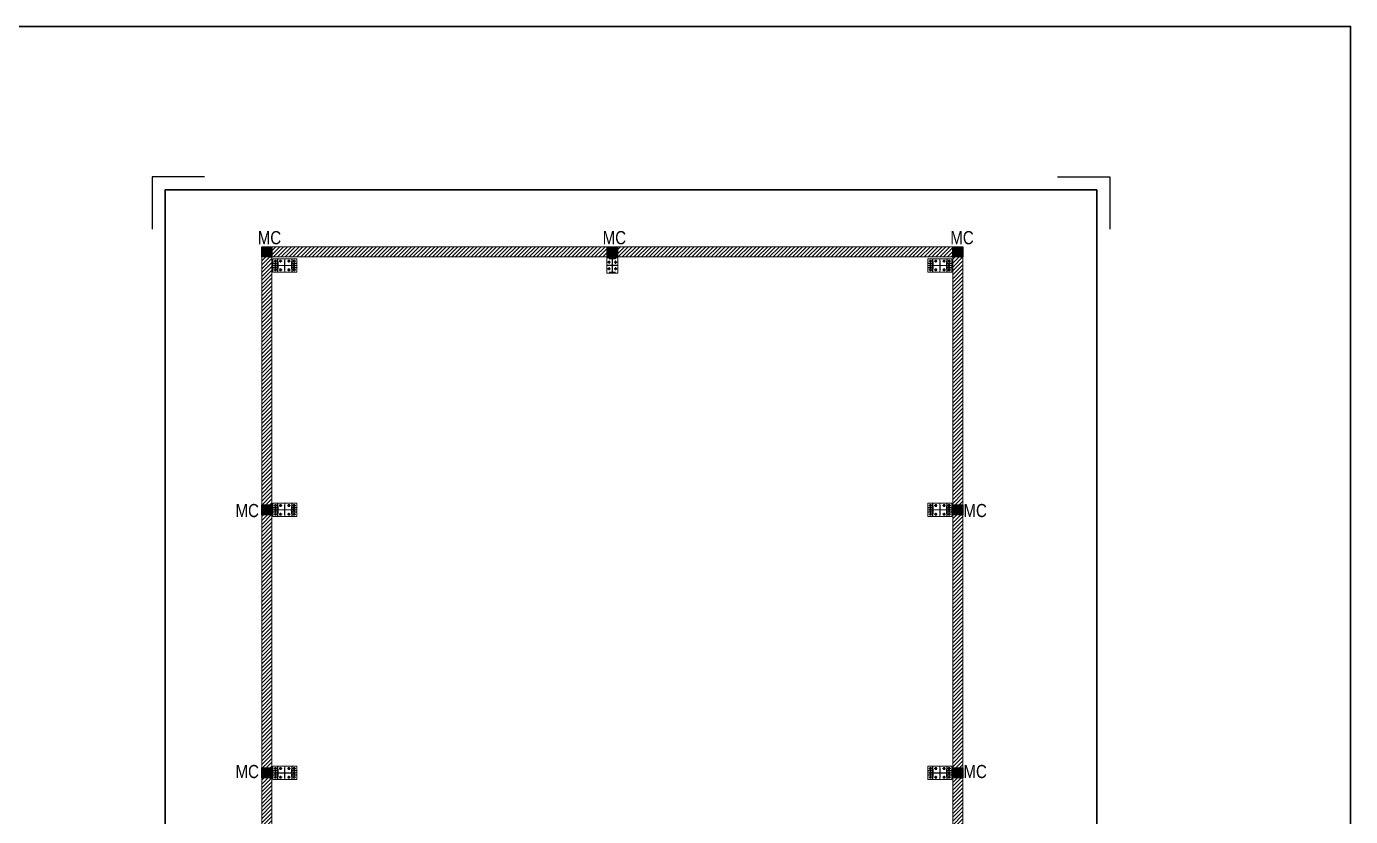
# Model space of a CAD drawing. Header units: inches. Extents: x 683042 to 921062, y -316188 to -5771.
# Drawn here: x 890843 to 921062, y -73596 to -55575 of the extents above; entities that cross this region are included whole.
import ezdxf

# ---------------------------------------------------------------- set-up
doc = ezdxf.new("R2010")
doc.units = ezdxf.units.IN
doc.header["$MEASUREMENT"] = 0
doc.linetypes.add('CENTER', pattern=[2, 1.25, -0.25, 0.25, -0.25])
for name, color, linetype in [('DETAIL-A', 41, 'Continuous'), ('R-column', 5, 'Continuous'), ('WALL', 30, 'Continuous')]:
    doc.layers.add(name, color=color, linetype=linetype)
doc.layers.add('R-FOUND', color=97, linetype='Continuous', lineweight=30)
doc.layers.add('R-text', color=7, linetype='Continuous', lineweight=30)
doc.styles.add('ROMAND', font='swissc.ttf')

# ---------------------------------------------------------------- blocks, each defined once
blk = doc.blocks.new('A$C168B1277')
at = {"lineweight": 5}
h = blk.add_hatch(color=3, dxfattribs=at)
h.dxf.hatch_style = 1
h.paths.add_polyline_path([(50, 331), (200, 331), (200, 325), (50, 325)])
h = blk.add_hatch(color=3, dxfattribs=at)
h.dxf.hatch_style = 1
h.paths.add_polyline_path([(128, 25), (128, 325), (122, 325), (122, 25)])
h = blk.add_hatch(color=3, dxfattribs=at)
h.dxf.hatch_style = 1
h.paths.add_polyline_path([(50, 19), (200, 19), (200, 25), (50, 25)])
at = {"layer": 'DETAIL-A', "lineweight": 5}
h = blk.add_hatch(color=256, dxfattribs=at)
h.dxf.hatch_style = 1
h.paths.add_polyline_path([(122, 171), (10, 171), (10, 179), (122, 179)])
h = blk.add_hatch(color=256, dxfattribs=at)
h.dxf.hatch_style = 1
h.paths.add_polyline_path([(128, 171), (240, 171), (240, 179), (128, 179)])
at = {"linetype": 'CENTER', "lineweight": 5}
blk.add_line((125, 0), (125, 350), dxfattribs=at)
at = {"lineweight": 5}
for points in [[(10, 171), (122, 171), (122, 179), (10, 179)], [(240, 171), (128, 171), (128, 179), (240, 179)]]:
    blk.add_lwpolyline(points, close=True, dxfattribs=at)
at = {"layer": 'DETAIL-A', "linetype": 'CENTER', "lineweight": 5, "ltscale": 20}
for p, q in [((125, 350), (125, 0)), ((0, 175), (250, 175))]:
    blk.add_line(p, q, dxfattribs=at)
at = {"layer": 'DETAIL-A', "lineweight": 5}
for p, q in [((82, 250), (18, 250)), ((82, 100), (18, 100)), ((50, 215), (50, 285)), ((50, 65), (50, 135)), ((232, 250), (168, 250)), ((232, 100), (168, 100)), ((200, 215), (200, 285)), ((200, 65), (200, 135))]:
    blk.add_line(p, q, dxfattribs=at)
at = {"layer": 'DETAIL-A', "color": 1, "lineweight": 5}
blk.add_lwpolyline([(250, 0), (250, 350), (0, 350), (0, 0)], close=True, dxfattribs=at)
at = {"layer": 'DETAIL-A', "color": 3, "lineweight": 5}
for points in [[(50, 331), (200, 331), (200, 325), (50, 325)], [(128, 25), (128, 325), (122, 325), (122, 25)], [(50, 19), (200, 19), (200, 25), (50, 25)]]:
    blk.add_lwpolyline(points, close=True, dxfattribs=at)
at = {"layer": 'DETAIL-A', "lineweight": 5}
for points in [[(30, 262), (50, 273), (70, 261), (70, 238), (50, 227), (30, 239)], [(30, 112), (50, 123), (70, 111), (70, 88), (50, 77), (30, 89)], [(180, 262), (200, 273), (220, 261), (220, 238), (200, 227), (180, 239)], [(180, 112), (200, 123), (220, 111), (220, 88), (200, 77), (180, 89)]]:
    blk.add_lwpolyline(points, close=True, dxfattribs=at)
for centre, radius in [((50, 250), 20), ((50, 100), 20), ((50, 250), 12), ((50, 100), 12), ((200, 250), 20), ((200, 100), 20), ((200, 250), 12), ((200, 100), 12)]:
    blk.add_circle(centre, radius, dxfattribs=at)
blk = doc.blocks.new('A$C153212E7')
at = {"lineweight": 5}
h = blk.add_hatch(color=256, dxfattribs=at)
h.dxf.hatch_style = 1
h.paths.add_polyline_path([(109, 204), (0, 204), (0, 196), (109, 196)])
h = blk.add_hatch(color=256, dxfattribs=at)
h.dxf.hatch_style = 1
h.paths.add_polyline_path([(109, 96), (0, 96), (0, 104), (109, 104)])
h = blk.add_hatch(color=256, dxfattribs=at)
h.dxf.hatch_style = 1
h.paths.add_polyline_path([(109, 300), (109, 0), (117, 0), (117, 300)])
h = blk.add_hatch(color=3, dxfattribs=at)
h.dxf.hatch_style = 1
h.paths.add_polyline_path([(117, 238), (117, 63), (125, 63), (125, 238)])
h.paths.add_polyline_path([(125, 147), (425, 147), (425, 153), (125, 153)])
h.paths.add_polyline_path([(433, 238), (433, 63), (425, 63), (425, 238)])
h = blk.add_hatch(color=256, dxfattribs=at)
h.dxf.hatch_style = 1
h.paths.add_polyline_path([(279, 153), (279, 262), (271, 262), (271, 153)])
h = blk.add_hatch(color=256, dxfattribs=at)
h.dxf.hatch_style = 1
h.paths.add_polyline_path([(279, 147), (279, 38), (271, 38), (271, 147)])
h = blk.add_hatch(color=256, dxfattribs=at)
h.dxf.hatch_style = 1
h.paths.add_polyline_path([(441, 300), (441, 0), (433, 0), (433, 300)])
h = blk.add_hatch(color=256, dxfattribs=at)
h.dxf.hatch_style = 1
h.paths.add_polyline_path([(441, 204), (550, 204), (550, 196), (441, 196)])
h = blk.add_hatch(color=256, dxfattribs=at)
h.dxf.hatch_style = 1
h.paths.add_polyline_path([(441, 96), (550, 96), (550, 104), (441, 104)])
blk.add_line((75, 150), (475, 150), dxfattribs=at)
at = {"color": 1, "lineweight": 5}
blk.add_lwpolyline([(0, 300), (550, 300), (550, 0), (0, 0)], close=True, dxfattribs=at)
at = {"lineweight": 5}
for points in [[(109, 204), (0, 204), (0, 196), (109, 196)], [(109, 96), (0, 96), (0, 104), (109, 104)], [(109, 300), (109, 0), (117, 0), (117, 300)], [(279, 153), (279, 262), (271, 262), (271, 153)], [(279, 147), (279, 38), (271, 38), (271, 147)], [(441, 300), (441, 0), (433, 0), (433, 300)], [(441, 204), (550, 204), (550, 196), (441, 196)], [(441, 96), (550, 96), (550, 104), (441, 104)]]:
    blk.add_lwpolyline(points, close=True, dxfattribs=at)
blk.add_circle((275, 150), 3, dxfattribs=at)
at = {"layer": 'DETAIL-A', "linetype": 'CENTER', "lineweight": 5, "ltscale": 20}
for p, q in [((550, 150), (0, 150)), ((275, 300), (275, 0))]:
    blk.add_line(p, q, dxfattribs=at)
at = {"layer": 'DETAIL-A', "lineweight": 5}
for p, q in [((25, 250), (95, 250)), ((25, 150), (95, 150)), ((25, 50), (95, 50)), ((60, 218), (60, 282)), ((60, 118), (60, 182)), ((60, 82), (60, 18)), ((145, 250), (215, 250)), ((145, 50), (215, 50)), ((180, 218), (180, 282)), ((180, 82), (180, 18)), ((405, 250), (335, 250)), ((405, 50), (335, 50)), ((370, 218), (370, 282)), ((370, 82), (370, 18)), ((525, 250), (455, 250)), ((525, 150), (455, 150)), ((525, 50), (455, 50)), ((490, 218), (490, 282)), ((490, 118), (490, 182)), ((490, 82), (490, 18))]:
    blk.add_line(p, q, dxfattribs=at)
for points in [[(72, 270), (83, 250), (71, 230), (48, 230), (37, 250), (49, 270)], [(72, 170), (83, 150), (71, 130), (48, 130), (37, 150), (49, 170)], [(72, 30), (83, 50), (71, 70), (48, 70), (37, 50), (49, 30)], [(192, 270), (203, 250), (191, 230), (168, 230), (157, 250), (169, 270)], [(192, 30), (203, 50), (191, 70), (168, 70), (157, 50), (169, 30)], [(358, 270), (347, 250), (359, 230), (382, 230), (393, 250), (381, 270)], [(358, 30), (347, 50), (359, 70), (382, 70), (393, 50), (381, 30)], [(478, 270), (467, 250), (479, 230), (502, 230), (513, 250), (501, 270)], [(478, 170), (467, 150), (479, 130), (502, 130), (513, 150), (501, 170)], [(478, 30), (467, 50), (479, 70), (502, 70), (513, 50), (501, 30)]]:
    blk.add_lwpolyline(points, close=True, dxfattribs=at)
at = {"layer": 'DETAIL-A', "color": 3, "lineweight": 5}
for points in [[(117, 238), (117, 63), (125, 63), (125, 238)], [(125, 147), (425, 147), (425, 153), (125, 153)], [(433, 238), (433, 63), (425, 63), (425, 238)]]:
    blk.add_lwpolyline(points, close=True, dxfattribs=at)
at = {"layer": 'DETAIL-A', "lineweight": 5}
for centre, radius in [((60, 250), 20), ((60, 150), 20), ((60, 50), 20), ((60, 250), 12), ((60, 150), 12), ((60, 50), 12), ((180, 250), 20), ((180, 50), 20), ((180, 250), 12), ((180, 50), 12), ((370, 250), 20), ((370, 50), 20), ((370, 250), 12), ((370, 50), 12), ((490, 250), 20), ((490, 150), 20), ((490, 50), 20), ((490, 250), 12), ((490, 150), 12), ((490, 50), 12)]:
    blk.add_circle(centre, radius, dxfattribs=at)

msp = doc.modelspace()

# ---------------------------------------------------------------- hatches: boundary and pattern name
at = {"lineweight": 5}
h = msp.add_hatch(dxfattribs=at)
h.set_pattern_fill('ANSI31', color=8, scale=500)
h.set_pattern_definition([(45, (172738.21, 27625.04), (-44.194174, 44.194174), [])])
h.paths.add_polyline_path([(896214.387, -60601.199), (912214.387, -60601.199), (912214.387, -84601.199), (896214.387, -84601.199)])
h.paths.add_polyline_path([(896444.387, -60831.199), (911984.387, -60831.199), (911984.387, -84371.199), (896444.387, -84371.199)], flags=16)
at = {"layer": 'R-column'}
h = msp.add_hatch(dxfattribs=at)
h.set_pattern_fill('ANSI31', color=1)
h.set_pattern_definition([(45, (77974.44412, 71350.72005), (-0.088388347648, 0.088388347648), [])])
h.paths.add_polyline_path([(896214.387, -60601.199), (896444.387, -60601.199), (896444.387, -60831.199), (896214.387, -60831.199)])
h = msp.add_hatch(dxfattribs=at)
h.set_pattern_fill('ANSI31', color=1)
h.set_pattern_definition([(45, (85859.44412, 71350.72005), (-0.088388347648, 0.088388347648), [])])
h.paths.add_polyline_path([(904099.387, -60601.199), (904329.387, -60601.199), (904329.387, -60831.199), (904099.387, -60831.199)])
h = msp.add_hatch(dxfattribs=at)
h.set_pattern_fill('ANSI31', color=1)
h.set_pattern_definition([(45, (93744.44412, 71350.72005), (-0.088388347648, 0.088388347648), [])])
h.paths.add_polyline_path([(911984.387, -60601.199), (912214.387, -60601.199), (912214.387, -60831.199), (911984.387, -60831.199)])
h = msp.add_hatch(dxfattribs=at)
h.set_pattern_fill('ANSI31', color=1)
h.set_pattern_definition([(45, (77974.44412, 65465.72005), (-0.088388347648, 0.088388347648), [])])
h.paths.add_polyline_path([(896214.387, -66486.199), (896444.387, -66486.199), (896444.387, -66716.199), (896214.387, -66716.199)])
h = msp.add_hatch(dxfattribs=at)
h.set_pattern_fill('ANSI31', color=1)
h.set_pattern_definition([(45, (93744.44412, 65465.72005), (-0.088388347648, 0.088388347648), [])])
h.paths.add_polyline_path([(911984.387, -66486.199), (912214.387, -66486.199), (912214.387, -66716.199), (911984.387, -66716.199)])
h = msp.add_hatch(dxfattribs=at)
h.set_pattern_fill('ANSI31', color=1)
h.set_pattern_definition([(45, (77974.44412, 59465.72005), (-0.088388347648, 0.088388347648), [])])
h.paths.add_polyline_path([(896214.387, -72486.199), (896444.387, -72486.199), (896444.387, -72716.199), (896214.387, -72716.199)])
h = msp.add_hatch(dxfattribs=at)
h.set_pattern_fill('ANSI31', color=1)
h.set_pattern_definition([(45, (93744.44412, 59465.72005), (-0.088388347648, 0.088388347648), [])])
h.paths.add_polyline_path([(911984.387, -72486.199), (912214.387, -72486.199), (912214.387, -72716.199), (911984.387, -72716.199)])

# ---------------------------------------------------------------- linework, layer by layer
for points in [[(894906.012, -59004.399), (893709.112, -59004.399), (893709.112, -60201.299)], [(914374.392, -59004.399), (915571.291, -59004.399), (915571.291, -60201.299)]]:
    msp.add_lwpolyline(points)
at = {"color": 1, "lineweight": 30}
msp.add_lwpolyline([(915272.066, -89373.544), (894008.337, -89373.544), (894008.337, -59303.624), (915272.066, -59303.624)], close=True, dxfattribs=at)
at = {"layer": 'R-column', "color": 1}
for points in [[(896214.387, -60601.199), (896444.387, -60601.199), (896444.387, -60831.199), (896214.387, -60831.199)], [(904099.387, -60601.199), (904329.387, -60601.199), (904329.387, -60831.199), (904099.387, -60831.199)], [(911984.387, -60601.199), (912214.387, -60601.199), (912214.387, -60831.199), (911984.387, -60831.199)], [(896214.387, -66486.199), (896444.387, -66486.199), (896444.387, -66716.199), (896214.387, -66716.199)], [(911984.387, -66486.199), (912214.387, -66486.199), (912214.387, -66716.199), (911984.387, -66716.199)], [(896214.387, -72486.199), (896444.387, -72486.199), (896444.387, -72716.199), (896214.387, -72716.199)], [(911984.387, -72486.199), (912214.387, -72486.199), (912214.387, -72716.199), (911984.387, -72716.199)]]:
    msp.add_lwpolyline(points, close=True, dxfattribs=at)
at = {"layer": 'R-FOUND'}
msp.add_lwpolyline([(797840.852, -55574.837), (921062.027, -55574.837), (921062.027, -127661.052), (797840.852, -127661.052)], close=True, dxfattribs=at)
at = {"layer": 'WALL', "lineweight": 5}
for points in [[(896214.387, -60601.199), (912214.387, -60601.199), (912214.387, -84601.199), (896214.387, -84601.199)], [(896444.387, -60831.199), (911984.387, -60831.199), (911984.387, -84371.199), (896444.387, -84371.199)]]:
    msp.add_lwpolyline(points, close=True, dxfattribs=at)

# ---------------------------------------------------------------- block references
at = {"lineweight": 5}
for name, p in [('A$C153212E7', (896464.387, -61176.199)), ('A$C168B1277', (904089.387, -61201.199)), ('A$C153212E7', (896464.387, -66751.199)), ('A$C153212E7', (896464.387, -72751.199))]:
    msp.add_blockref(name, p, dxfattribs=at)
at = {"lineweight": 5, "xscale": -1}
for p in [(911964.387, -61176.199), (911964.387, -66751.199), (911964.387, -72751.199)]:
    msp.add_blockref('A$C153212E7', p, dxfattribs=at)

# ---------------------------------------------------------------- texts
at = {"layer": 'R-text', "lineweight": 5, "char_height": 300, "width": 286.62939, "attachment_point": 5, "style": 'ROMAND'}
for insert in [(896388.885, -60394.136), (904260.079, -60394.136), (912195.42, -60394.136), (895882.029, -66618.531), (912495.066, -66618.531), (895882.029, -72571.983), (912495.066, -72571.983)]:
    msp.add_mtext('\\A1;MC', dxfattribs=dict(at, insert=insert))

doc.saveas('drawing.dxf')
